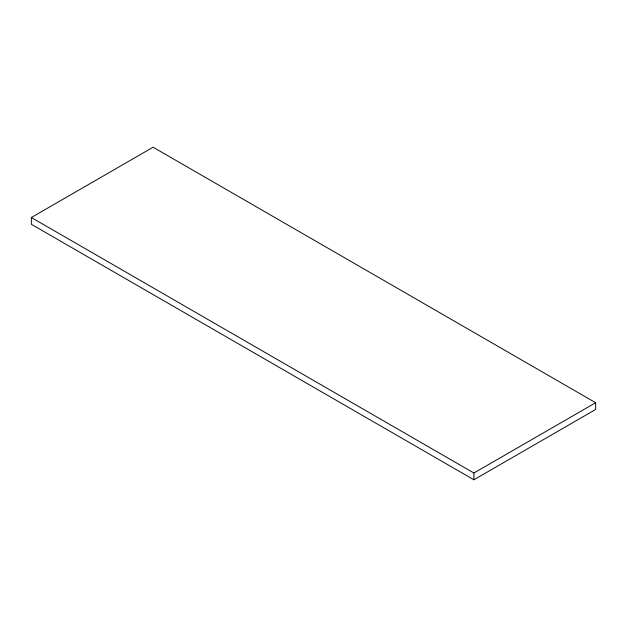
<?xml version="1.0" encoding="UTF-8"?>
<svg xmlns="http://www.w3.org/2000/svg" width="627" height="627" viewBox="0 0 627 627"><rect width="100%" height="100%" fill="white"/><g stroke="black" fill="none" stroke-linecap="round" stroke-linejoin="round"><path stroke-width="0.94" d="M31.35 217.522L153.106 147.22L595.65 402.722L595.65 409.478L473.894 479.78L31.35 224.278L31.35 217.522L473.894 473.017L595.65 402.722M473.894 473.017L473.894 479.78"/></g></svg>
